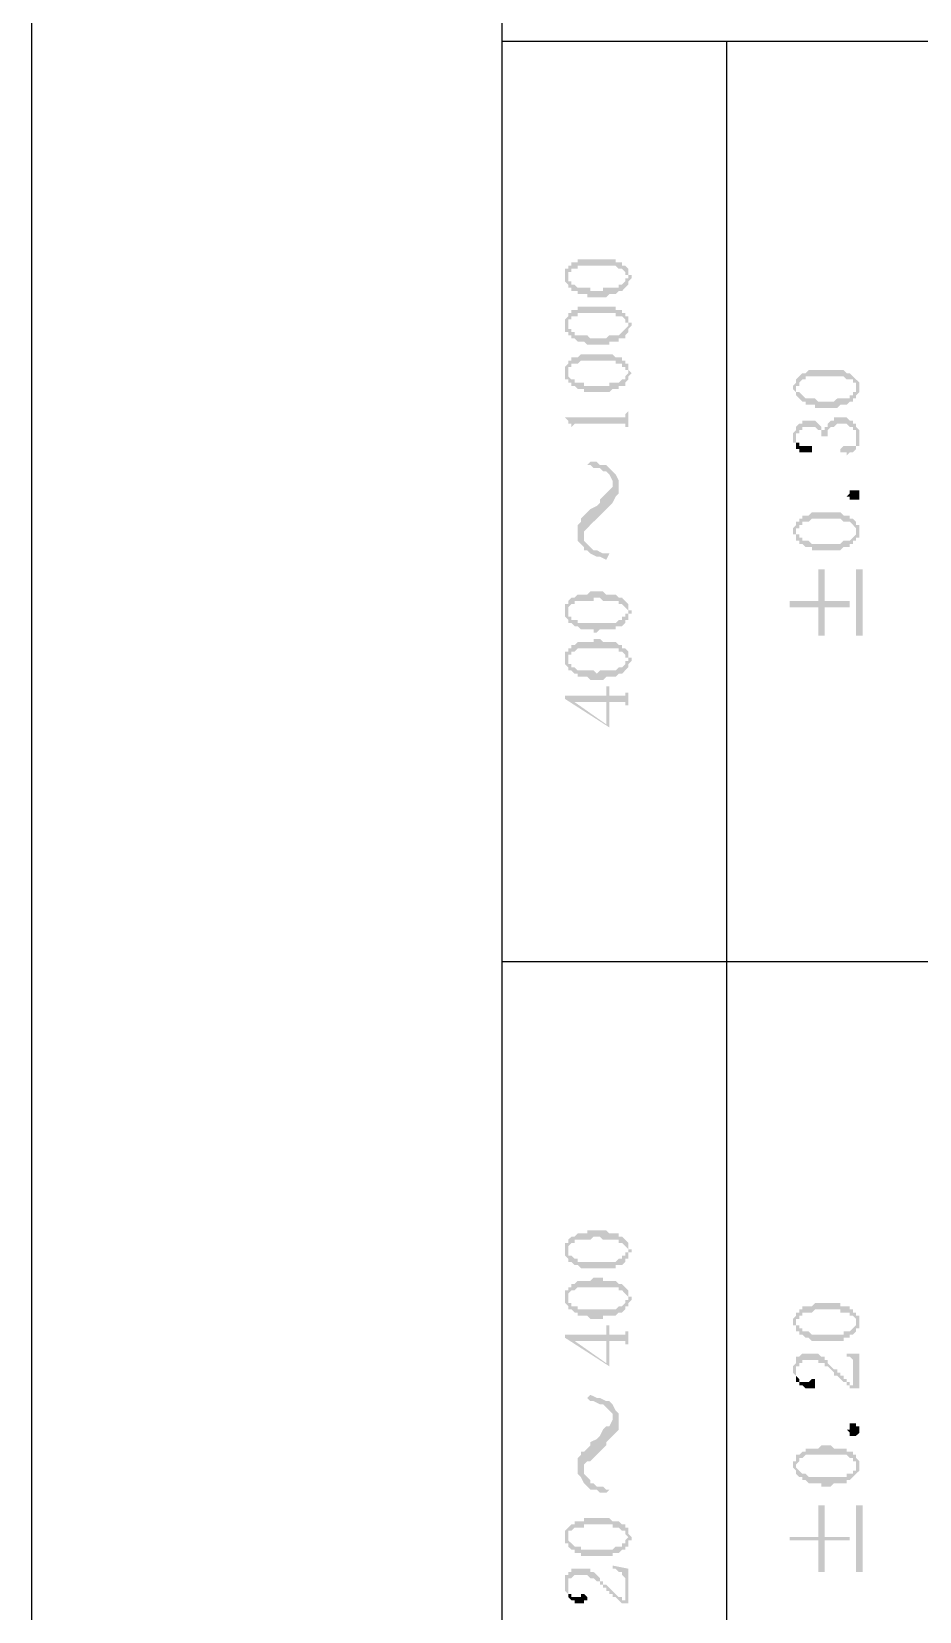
# Model space of a CAD drawing. Header units: millimetres. Extents: x 1336 to 2438, y 1230 to 1601.
# Drawn here: x 2017.55 to 2030.21, y 1399.82 to 1422.37 of the extents above; entities that cross this region are included whole.
import ezdxf

# ---------------------------------------------------------------- set-up
doc = ezdxf.new("R2010")
doc.units = ezdxf.units.MM

msp = doc.modelspace()

# ---------------------------------------------------------------- hatches: boundary and pattern name
at = {"transparency": 33554559}
for points in [[(2025.159, 1418.847), (2025.159, 1418.802), (2025.159, 1418.802), (2025.204, 1418.757), (2025.204, 1418.892), (2025.204, 1418.937), (2025.25, 1418.937), (2025.25, 1418.982), (2025.34, 1418.982), (2025.34, 1419.027), (2025.881, 1419.027), (2025.926, 1418.982), (2025.972, 1418.982), (2026.017, 1418.937), (2026.017, 1418.892), (2026.062, 1418.892), (2026.062, 1418.847), (2026.062, 1418.982), (2026.017, 1419.027), (2025.972, 1419.027), (2025.972, 1419.073), (2025.881, 1419.073), (2025.881, 1419.118), (2025.34, 1419.118), (2025.34, 1419.073), (2025.25, 1419.073), (2025.25, 1419.027), (2025.204, 1419.027), (2025.204, 1418.982), (2025.159, 1418.982), (2025.159, 1418.937), (2025.159, 1418.892)], [(2025.204, 1418.757), (2025.204, 1418.712), (2025.25, 1418.712), (2025.25, 1418.666), (2025.34, 1418.666), (2025.34, 1418.621), (2025.475, 1418.621), (2025.475, 1418.576), (2025.746, 1418.576), (2025.791, 1418.621), (2025.881, 1418.621), (2025.926, 1418.666), (2025.972, 1418.666), (2026.017, 1418.712), (2026.017, 1418.712), (2026.062, 1418.757), (2026.062, 1418.802), (2026.062, 1418.802), (2026.107, 1418.847), (2026.107, 1418.892), (2026.062, 1418.892), (2026.062, 1418.937), (2026.062, 1418.982), (2026.062, 1418.847), (2026.017, 1418.847), (2026.017, 1418.802), (2026.017, 1418.802), (2025.972, 1418.757), (2025.926, 1418.757), (2025.926, 1418.712), (2025.701, 1418.712), (2025.701, 1418.666), (2025.52, 1418.666), (2025.52, 1418.712), (2025.34, 1418.712), (2025.295, 1418.757), (2025.25, 1418.757), (2025.25, 1418.802), (2025.204, 1418.802), (2025.204, 1418.847), (2025.204, 1418.847)], [(2025.159, 1418.17), (2025.159, 1418.08), (2025.204, 1418.08), (2025.204, 1418.17), (2025.204, 1418.215), (2025.204, 1418.26), (2025.25, 1418.26), (2025.25, 1418.305), (2025.34, 1418.305), (2025.34, 1418.35), (2025.881, 1418.35), (2025.881, 1418.305), (2025.972, 1418.305), (2026.017, 1418.26), (2026.017, 1418.215), (2026.062, 1418.215), (2026.062, 1418.17), (2026.062, 1418.305), (2026.017, 1418.305), (2026.017, 1418.35), (2025.972, 1418.35), (2025.972, 1418.396), (2025.881, 1418.396), (2025.881, 1418.441), (2025.34, 1418.441), (2025.34, 1418.396), (2025.25, 1418.396), (2025.25, 1418.35), (2025.204, 1418.35), (2025.204, 1418.305), (2025.204, 1418.305), (2025.159, 1418.26), (2025.159, 1418.215), (2025.159, 1418.215)], [(2025.204, 1418.08), (2025.204, 1418.035), (2025.25, 1418.035), (2025.25, 1417.989), (2025.295, 1417.989), (2025.34, 1417.944), (2025.43, 1417.944), (2025.475, 1417.899), (2025.791, 1417.899), (2025.791, 1417.944), (2025.926, 1417.944), (2025.926, 1417.989), (2026.017, 1417.989), (2026.017, 1418.035), (2026.017, 1418.035), (2026.062, 1418.08), (2026.062, 1418.125), (2026.062, 1418.125), (2026.107, 1418.17), (2026.107, 1418.215), (2026.062, 1418.215), (2026.062, 1418.26), (2026.062, 1418.305), (2026.062, 1418.17), (2026.062, 1418.17), (2026.017, 1418.125), (2026.017, 1418.125), (2025.972, 1418.08), (2025.972, 1418.08), (2025.926, 1418.035), (2025.791, 1418.035), (2025.746, 1417.989), (2025.52, 1417.989), (2025.475, 1418.035), (2025.295, 1418.035), (2025.295, 1418.08), (2025.25, 1418.08), (2025.25, 1418.125), (2025.204, 1418.125), (2025.204, 1418.17), (2025.204, 1418.17)], [(2025.159, 1417.493), (2025.159, 1417.448), (2025.159, 1417.403), (2025.204, 1417.403), (2025.204, 1417.358), (2025.204, 1417.493), (2025.204, 1417.538), (2025.204, 1417.583), (2025.25, 1417.583), (2025.25, 1417.628), (2025.34, 1417.628), (2025.385, 1417.673), (2025.881, 1417.673), (2025.881, 1417.628), (2025.972, 1417.628), (2025.972, 1417.583), (2026.017, 1417.583), (2026.017, 1417.538), (2026.062, 1417.538), (2026.062, 1417.493), (2026.062, 1417.628), (2026.017, 1417.628), (2026.017, 1417.673), (2025.972, 1417.673), (2025.972, 1417.719), (2025.881, 1417.719), (2025.836, 1417.764), (2025.385, 1417.764), (2025.34, 1417.719), (2025.25, 1417.719), (2025.25, 1417.673), (2025.204, 1417.673), (2025.204, 1417.628), (2025.204, 1417.628), (2025.159, 1417.583), (2025.159, 1417.538), (2025.159, 1417.538)], [(2025.204, 1417.358), (2025.25, 1417.358), (2025.25, 1417.312), (2025.295, 1417.312), (2025.34, 1417.267), (2025.43, 1417.267), (2025.43, 1417.222), (2025.791, 1417.222), (2025.836, 1417.267), (2025.926, 1417.267), (2025.926, 1417.312), (2026.017, 1417.312), (2026.017, 1417.358), (2026.017, 1417.358), (2026.062, 1417.403), (2026.062, 1417.448), (2026.062, 1417.448), (2026.107, 1417.493), (2026.107, 1417.493), (2026.062, 1417.538), (2026.062, 1417.583), (2026.062, 1417.628), (2026.062, 1417.493), (2026.062, 1417.493), (2026.017, 1417.448), (2026.017, 1417.403), (2025.972, 1417.403), (2025.926, 1417.358), (2025.791, 1417.358), (2025.791, 1417.312), (2025.43, 1417.312), (2025.43, 1417.358), (2025.295, 1417.358), (2025.295, 1417.403), (2025.25, 1417.403), (2025.204, 1417.448), (2025.204, 1417.493), (2025.204, 1417.493)], [(2028.409, 1417.267), (2028.409, 1417.267), (2028.454, 1417.222), (2028.454, 1417.177), (2028.454, 1417.267), (2028.454, 1417.312), (2028.499, 1417.312), (2028.499, 1417.358), (2028.499, 1417.358), (2028.544, 1417.403), (2028.589, 1417.403), (2028.589, 1417.448), (2029.131, 1417.448), (2029.176, 1417.403), (2029.266, 1417.403), (2029.266, 1417.358), (2029.311, 1417.358), (2029.311, 1417.312), (2029.311, 1417.267), (2029.311, 1417.403), (2029.311, 1417.403), (2029.266, 1417.448), (2029.266, 1417.448), (2029.221, 1417.493), (2029.176, 1417.493), (2029.131, 1417.538), (2028.634, 1417.538), (2028.589, 1417.493), (2028.544, 1417.493), (2028.499, 1417.448), (2028.499, 1417.448), (2028.454, 1417.403), (2028.454, 1417.358), (2028.454, 1417.358), (2028.409, 1417.312), (2028.409, 1417.312)], [(2028.454, 1417.177), (2028.499, 1417.132), (2028.499, 1417.132), (2028.544, 1417.087), (2028.589, 1417.087), (2028.589, 1417.042), (2028.725, 1417.042), (2028.725, 1416.997), (2029.041, 1416.997), (2029.086, 1417.042), (2029.176, 1417.042), (2029.221, 1417.087), (2029.266, 1417.087), (2029.266, 1417.132), (2029.311, 1417.132), (2029.311, 1417.177), (2029.311, 1417.177), (2029.357, 1417.222), (2029.357, 1417.267), (2029.357, 1417.312), (2029.357, 1417.358), (2029.357, 1417.358), (2029.311, 1417.403), (2029.311, 1417.267), (2029.311, 1417.222), (2029.266, 1417.222), (2029.266, 1417.177), (2029.221, 1417.177), (2029.221, 1417.132), (2029.041, 1417.132), (2028.995, 1417.087), (2028.77, 1417.087), (2028.725, 1417.132), (2028.589, 1417.132), (2028.544, 1417.177), (2028.544, 1417.177), (2028.499, 1417.222), (2028.454, 1417.222), (2028.454, 1417.267), (2028.454, 1417.267)], [(2025.159, 1416.861), (2025.159, 1416.861), (2025.204, 1416.816), (2025.204, 1416.771), (2025.25, 1416.771), (2025.25, 1416.726), (2025.25, 1416.635), (2025.25, 1416.726), (2025.295, 1416.771), (2026.017, 1416.771), (2026.017, 1416.726), (2026.062, 1416.726), (2026.062, 1416.635), (2026.062, 1417.042), (2026.062, 1416.951), (2026.062, 1416.951), (2026.017, 1416.906), (2026.017, 1416.861), (2025.972, 1416.861)], [(2028.409, 1416.59), (2028.409, 1416.5), (2028.454, 1416.5), (2028.454, 1416.455), (2028.454, 1416.59), (2028.454, 1416.635), (2028.499, 1416.635), (2028.499, 1416.681), (2028.544, 1416.681), (2028.544, 1416.726), (2028.725, 1416.726), (2028.77, 1416.681), (2028.815, 1416.681), (2028.815, 1416.635), (2028.815, 1416.59), (2028.86, 1416.59), (2028.86, 1416.5), (2028.86, 1416.59), (2028.905, 1416.59), (2028.905, 1416.635), (2028.905, 1416.681), (2028.905, 1416.681), (2028.95, 1416.726), (2028.995, 1416.726), (2029.041, 1416.771), (2029.176, 1416.771), (2029.221, 1416.726), (2029.266, 1416.726), (2029.266, 1416.681), (2029.311, 1416.681), (2029.311, 1416.635), (2029.311, 1416.545), (2029.311, 1416.726), (2029.311, 1416.771), (2029.266, 1416.771), (2029.266, 1416.816), (2029.221, 1416.816), (2029.176, 1416.861), (2028.995, 1416.861), (2028.995, 1416.816), (2028.95, 1416.816), (2028.905, 1416.771), (2028.905, 1416.726), (2028.86, 1416.726), (2028.86, 1416.635), (2028.86, 1416.681), (2028.815, 1416.681), (2028.815, 1416.726), (2028.815, 1416.726), (2028.77, 1416.771), (2028.77, 1416.771), (2028.725, 1416.816), (2028.544, 1416.816), (2028.544, 1416.771), (2028.499, 1416.771), (2028.454, 1416.726), (2028.454, 1416.681), (2028.454, 1416.681), (2028.409, 1416.635), (2028.409, 1416.635)], [(2029.086, 1416.41), (2029.086, 1416.365), (2029.176, 1416.365), (2029.176, 1416.32), (2029.176, 1416.32), (2029.221, 1416.365), (2029.266, 1416.365), (2029.311, 1416.41), (2029.311, 1416.455), (2029.357, 1416.455), (2029.357, 1416.5), (2029.357, 1416.59), (2029.357, 1416.635), (2029.357, 1416.681), (2029.357, 1416.681), (2029.311, 1416.726), (2029.311, 1416.545), (2029.311, 1416.455), (2029.131, 1416.455)], [(2028.454, 1416.455), (2028.454, 1416.41), (2028.499, 1416.41), (2028.499, 1416.365), (2028.68, 1416.365), (2028.68, 1416.41), (2028.68, 1416.455), (2028.499, 1416.455), (2028.499, 1416.5), (2028.454, 1416.5), (2028.454, 1416.545), (2028.454, 1416.545)], [(2025.475, 1416.184), (2025.52, 1416.184), (2025.565, 1416.139), (2025.656, 1416.139), (2025.701, 1416.094), (2025.746, 1416.094), (2025.791, 1416.049), (2025.836, 1415.958), (2025.836, 1415.643), (2025.836, 1415.643), (2025.881, 1415.733), (2025.926, 1415.778), (2025.926, 1415.958), (2025.881, 1416.049), (2025.836, 1416.094), (2025.836, 1416.094), (2025.791, 1416.139), (2025.746, 1416.184), (2025.656, 1416.184), (2025.611, 1416.229), (2025.52, 1416.229)], [(2025.34, 1415.191), (2025.34, 1415.101), (2025.385, 1415.056), (2025.43, 1415.011), (2025.43, 1415.191), (2025.43, 1415.236), (2025.475, 1415.281), (2025.52, 1415.327), (2025.565, 1415.372), (2025.611, 1415.417), (2025.656, 1415.462), (2025.701, 1415.507), (2025.746, 1415.552), (2025.746, 1415.552), (2025.791, 1415.597), (2025.836, 1415.643), (2025.836, 1415.913), (2025.836, 1415.868), (2025.791, 1415.823), (2025.746, 1415.778), (2025.701, 1415.733), (2025.656, 1415.688), (2025.656, 1415.643), (2025.611, 1415.597), (2025.52, 1415.552), (2025.52, 1415.552), (2025.475, 1415.507), (2025.43, 1415.462), (2025.385, 1415.417), (2025.385, 1415.372), (2025.34, 1415.327), (2025.34, 1415.281)], [(2029.357, 1415.733), (2029.357, 1415.688), (2029.221, 1415.688), (2029.221, 1415.733), (2029.176, 1415.733), (2029.221, 1415.778), (2029.221, 1415.823), (2029.357, 1415.823), (2029.357, 1415.778), (2029.357, 1415.733)], [(2028.409, 1415.236), (2028.409, 1415.191), (2028.454, 1415.191), (2028.454, 1415.146), (2028.454, 1415.101), (2028.454, 1415.236), (2028.454, 1415.281), (2028.499, 1415.281), (2028.499, 1415.327), (2028.544, 1415.327), (2028.544, 1415.372), (2028.634, 1415.372), (2028.68, 1415.417), (2029.086, 1415.417), (2029.131, 1415.372), (2029.221, 1415.372), (2029.266, 1415.327), (2029.266, 1415.327), (2029.311, 1415.281), (2029.311, 1415.236), (2029.311, 1415.372), (2029.311, 1415.372), (2029.266, 1415.417), (2029.221, 1415.417), (2029.221, 1415.462), (2029.131, 1415.462), (2029.086, 1415.507), (2028.68, 1415.507), (2028.634, 1415.462), (2028.544, 1415.462), (2028.544, 1415.417), (2028.499, 1415.417), (2028.499, 1415.372), (2028.454, 1415.372), (2028.454, 1415.327), (2028.454, 1415.327), (2028.409, 1415.281), (2028.409, 1415.281)], [(2028.454, 1415.101), (2028.499, 1415.101), (2028.499, 1415.056), (2028.544, 1415.056), (2028.589, 1415.011), (2028.68, 1415.011), (2028.68, 1414.966), (2029.086, 1414.966), (2029.131, 1415.011), (2029.221, 1415.011), (2029.221, 1415.056), (2029.266, 1415.056), (2029.266, 1415.101), (2029.311, 1415.101), (2029.311, 1415.146), (2029.357, 1415.146), (2029.357, 1415.191), (2029.357, 1415.236), (2029.357, 1415.281), (2029.357, 1415.327), (2029.311, 1415.327), (2029.311, 1415.372), (2029.311, 1415.236), (2029.311, 1415.191), (2029.311, 1415.191), (2029.266, 1415.146), (2029.266, 1415.146), (2029.221, 1415.101), (2029.131, 1415.101), (2029.086, 1415.056), (2028.68, 1415.056), (2028.634, 1415.101), (2028.544, 1415.101), (2028.544, 1415.146), (2028.499, 1415.146), (2028.499, 1415.191), (2028.454, 1415.191), (2028.454, 1415.236), (2028.454, 1415.236)], [(2025.43, 1415.011), (2025.43, 1414.966), (2025.475, 1414.966), (2025.52, 1414.92), (2025.611, 1414.875), (2025.656, 1414.875), (2025.746, 1414.83), (2025.791, 1414.92), (2025.701, 1414.92), (2025.611, 1414.966), (2025.565, 1414.966), (2025.52, 1415.011), (2025.52, 1415.011), (2025.475, 1415.056), (2025.43, 1415.101), (2025.43, 1415.191)], [(2028.364, 1414.243), (2028.364, 1414.153), (2028.77, 1414.153), (2028.77, 1413.747), (2028.86, 1413.747), (2028.86, 1414.153), (2029.221, 1414.153), (2029.221, 1414.243), (2028.86, 1414.243), (2028.86, 1414.695), (2028.77, 1414.695), (2028.77, 1414.243)], [(2029.402, 1413.747), (2029.402, 1414.695), (2029.311, 1414.695), (2029.311, 1413.747)], [(2025.159, 1414.108), (2025.159, 1414.063), (2025.159, 1414.018), (2025.159, 1414.018), (2025.204, 1413.973), (2025.204, 1414.108), (2025.204, 1414.153), (2025.204, 1414.153), (2025.25, 1414.198), (2025.295, 1414.198), (2025.295, 1414.243), (2025.565, 1414.243), (2025.565, 1414.289), (2025.656, 1414.289), (2025.701, 1414.243), (2025.926, 1414.243), (2025.926, 1414.198), (2025.972, 1414.198), (2026.017, 1414.153), (2026.017, 1414.153), (2026.062, 1414.108), (2026.062, 1414.198), (2026.017, 1414.243), (2026.017, 1414.243), (2025.972, 1414.289), (2025.926, 1414.289), (2025.881, 1414.334), (2025.746, 1414.334), (2025.701, 1414.379), (2025.52, 1414.379), (2025.475, 1414.334), (2025.34, 1414.334), (2025.295, 1414.289), (2025.25, 1414.289), (2025.204, 1414.243), (2025.204, 1414.198), (2025.159, 1414.198), (2025.159, 1414.153)], [(2025.204, 1413.973), (2025.204, 1413.928), (2025.25, 1413.928), (2025.295, 1413.882), (2025.34, 1413.882), (2025.385, 1413.837), (2025.565, 1413.837), (2025.565, 1413.792), (2025.611, 1413.792), (2025.656, 1413.837), (2025.881, 1413.837), (2025.881, 1413.882), (2025.972, 1413.882), (2026.017, 1413.928), (2026.017, 1413.973), (2026.062, 1413.973), (2026.062, 1414.018), (2026.062, 1414.063), (2026.107, 1414.063), (2026.107, 1414.108), (2026.062, 1414.108), (2026.062, 1414.153), (2026.062, 1414.198), (2026.062, 1414.063), (2026.017, 1414.063), (2026.017, 1414.018), (2025.972, 1414.018), (2025.972, 1413.973), (2025.926, 1413.973), (2025.881, 1413.928), (2025.34, 1413.928), (2025.34, 1413.973), (2025.25, 1413.973), (2025.25, 1414.018), (2025.204, 1414.018), (2025.204, 1414.063), (2025.204, 1414.108)], [(2025.159, 1413.431), (2025.159, 1413.386), (2025.159, 1413.341), (2025.159, 1413.341), (2025.204, 1413.296), (2025.204, 1413.431), (2025.204, 1413.476), (2025.25, 1413.476), (2025.25, 1413.521), (2025.295, 1413.521), (2025.34, 1413.566), (2025.926, 1413.566), (2025.926, 1413.521), (2025.972, 1413.521), (2026.017, 1413.476), (2026.017, 1413.431), (2026.062, 1413.431), (2026.062, 1413.521), (2026.017, 1413.566), (2025.972, 1413.566), (2025.972, 1413.612), (2025.926, 1413.612), (2025.881, 1413.657), (2025.701, 1413.657), (2025.656, 1413.702), (2025.565, 1413.702), (2025.565, 1413.657), (2025.34, 1413.657), (2025.295, 1413.612), (2025.25, 1413.612), (2025.25, 1413.566), (2025.204, 1413.566), (2025.204, 1413.521), (2025.159, 1413.521), (2025.159, 1413.476)], [(2025.204, 1413.296), (2025.204, 1413.251), (2025.25, 1413.251), (2025.295, 1413.205), (2025.34, 1413.205), (2025.34, 1413.16), (2025.475, 1413.16), (2025.52, 1413.115), (2025.701, 1413.115), (2025.746, 1413.16), (2025.881, 1413.16), (2025.926, 1413.205), (2025.972, 1413.205), (2026.017, 1413.251), (2026.017, 1413.251), (2026.062, 1413.296), (2026.062, 1413.341), (2026.062, 1413.341), (2026.107, 1413.386), (2026.107, 1413.431), (2026.062, 1413.431), (2026.062, 1413.476), (2026.062, 1413.521), (2026.062, 1413.386), (2026.017, 1413.386), (2026.017, 1413.341), (2026.017, 1413.341), (2025.972, 1413.296), (2025.926, 1413.296), (2025.881, 1413.251), (2025.656, 1413.251), (2025.611, 1413.205), (2025.611, 1413.205), (2025.565, 1413.251), (2025.34, 1413.251), (2025.295, 1413.296), (2025.25, 1413.296), (2025.25, 1413.341), (2025.204, 1413.341), (2025.204, 1413.386), (2025.204, 1413.431)], [(2025.159, 1412.889), (2025.159, 1412.844), (2025.791, 1412.438), (2025.791, 1412.799), (2026.017, 1412.799), (2026.017, 1412.754), (2026.062, 1412.754), (2026.062, 1412.664), (2026.062, 1413.025), (2026.062, 1412.935), (2026.017, 1412.935), (2026.017, 1412.889), (2025.791, 1412.889), (2025.791, 1413.025), (2025.746, 1413.025), (2025.746, 1412.483), (2025.295, 1412.799), (2025.295, 1412.799)], [(2025.159, 1412.889), (2025.295, 1412.799), (2025.746, 1412.799), (2025.746, 1412.483), (2025.746, 1412.889)], [(2025.159, 1404.991), (2025.159, 1404.946), (2025.159, 1404.901), (2025.159, 1404.901), (2025.204, 1404.856), (2025.204, 1404.991), (2025.204, 1405.036), (2025.204, 1405.036), (2025.25, 1405.082), (2025.295, 1405.082), (2025.295, 1405.127), (2025.52, 1405.127), (2025.565, 1405.172), (2025.656, 1405.172), (2025.701, 1405.127), (2025.926, 1405.127), (2025.926, 1405.082), (2025.972, 1405.082), (2026.017, 1405.036), (2026.017, 1405.036), (2026.062, 1404.991), (2026.062, 1405.082), (2026.017, 1405.127), (2026.017, 1405.127), (2025.972, 1405.172), (2025.926, 1405.172), (2025.926, 1405.217), (2025.791, 1405.217), (2025.746, 1405.262), (2025.475, 1405.262), (2025.475, 1405.217), (2025.34, 1405.217), (2025.295, 1405.172), (2025.25, 1405.172), (2025.204, 1405.127), (2025.204, 1405.082), (2025.159, 1405.082), (2025.159, 1405.036)], [(2025.204, 1404.856), (2025.204, 1404.811), (2025.25, 1404.811), (2025.295, 1404.766), (2025.34, 1404.766), (2025.385, 1404.721), (2025.881, 1404.721), (2025.881, 1404.766), (2025.972, 1404.766), (2026.017, 1404.811), (2026.017, 1404.856), (2026.062, 1404.856), (2026.062, 1404.901), (2026.062, 1404.946), (2026.107, 1404.946), (2026.107, 1404.991), (2026.062, 1404.991), (2026.062, 1405.036), (2026.062, 1405.082), (2026.062, 1404.946), (2026.017, 1404.946), (2026.017, 1404.901), (2025.972, 1404.901), (2025.972, 1404.856), (2025.926, 1404.856), (2025.881, 1404.811), (2025.34, 1404.811), (2025.34, 1404.856), (2025.295, 1404.856), (2025.25, 1404.901), (2025.204, 1404.901), (2025.204, 1404.946), (2025.204, 1404.991)], [(2025.159, 1404.314), (2025.159, 1404.269), (2025.159, 1404.224), (2025.159, 1404.224), (2025.204, 1404.179), (2025.204, 1404.314), (2025.204, 1404.359), (2025.204, 1404.359), (2025.25, 1404.405), (2025.295, 1404.405), (2025.34, 1404.45), (2025.926, 1404.45), (2025.926, 1404.405), (2025.972, 1404.405), (2026.017, 1404.359), (2026.017, 1404.359), (2026.062, 1404.314), (2026.062, 1404.405), (2026.017, 1404.45), (2026.017, 1404.45), (2025.972, 1404.495), (2025.926, 1404.495), (2025.881, 1404.54), (2025.701, 1404.54), (2025.701, 1404.585), (2025.565, 1404.585), (2025.52, 1404.54), (2025.34, 1404.54), (2025.295, 1404.495), (2025.25, 1404.495), (2025.25, 1404.45), (2025.204, 1404.45), (2025.204, 1404.405), (2025.159, 1404.405), (2025.159, 1404.359)], [(2025.204, 1404.179), (2025.204, 1404.134), (2025.25, 1404.134), (2025.295, 1404.089), (2025.34, 1404.089), (2025.34, 1404.044), (2025.475, 1404.044), (2025.52, 1403.998), (2025.701, 1403.998), (2025.701, 1404.044), (2025.881, 1404.044), (2025.926, 1404.089), (2025.972, 1404.089), (2026.017, 1404.134), (2026.017, 1404.179), (2026.062, 1404.179), (2026.062, 1404.224), (2026.062, 1404.224), (2026.107, 1404.269), (2026.107, 1404.314), (2026.062, 1404.314), (2026.062, 1404.359), (2026.062, 1404.405), (2026.062, 1404.269), (2026.017, 1404.269), (2026.017, 1404.224), (2026.017, 1404.224), (2025.972, 1404.179), (2025.926, 1404.179), (2025.881, 1404.134), (2025.34, 1404.134), (2025.34, 1404.179), (2025.25, 1404.179), (2025.25, 1404.224), (2025.204, 1404.224), (2025.204, 1404.269), (2025.204, 1404.314)], [(2028.409, 1403.953), (2028.409, 1403.908), (2028.454, 1403.908), (2028.454, 1403.863), (2028.454, 1403.818), (2028.454, 1403.953), (2028.454, 1403.998), (2028.499, 1403.998), (2028.499, 1404.044), (2028.544, 1404.044), (2028.544, 1404.089), (2028.68, 1404.089), (2028.725, 1404.134), (2029.086, 1404.134), (2029.086, 1404.089), (2029.221, 1404.089), (2029.221, 1404.044), (2029.266, 1404.044), (2029.311, 1403.998), (2029.311, 1403.953), (2029.311, 1404.089), (2029.266, 1404.089), (2029.266, 1404.134), (2029.221, 1404.134), (2029.221, 1404.179), (2029.086, 1404.179), (2029.086, 1404.224), (2028.725, 1404.224), (2028.68, 1404.179), (2028.544, 1404.179), (2028.544, 1404.134), (2028.499, 1404.134), (2028.499, 1404.089), (2028.454, 1404.089), (2028.454, 1404.044), (2028.454, 1404.044), (2028.409, 1403.998)], [(2028.454, 1403.818), (2028.499, 1403.818), (2028.499, 1403.773), (2028.544, 1403.773), (2028.589, 1403.728), (2028.634, 1403.728), (2028.68, 1403.683), (2029.131, 1403.683), (2029.131, 1403.728), (2029.221, 1403.728), (2029.221, 1403.773), (2029.266, 1403.773), (2029.311, 1403.818), (2029.311, 1403.863), (2029.357, 1403.863), (2029.357, 1403.908), (2029.357, 1403.953), (2029.357, 1403.998), (2029.357, 1404.044), (2029.311, 1404.044), (2029.311, 1404.089), (2029.311, 1403.908), (2029.311, 1403.908), (2029.266, 1403.863), (2029.266, 1403.863), (2029.221, 1403.818), (2029.131, 1403.818), (2029.131, 1403.773), (2028.68, 1403.773), (2028.634, 1403.818), (2028.544, 1403.818), (2028.544, 1403.863), (2028.499, 1403.863), (2028.499, 1403.908), (2028.454, 1403.908), (2028.454, 1403.953)], [(2025.159, 1403.773), (2025.159, 1403.728), (2025.791, 1403.321), (2025.791, 1403.683), (2026.017, 1403.683), (2026.017, 1403.637), (2026.062, 1403.637), (2026.062, 1403.547), (2026.062, 1403.908), (2026.062, 1403.818), (2026.017, 1403.818), (2026.017, 1403.773), (2025.791, 1403.773), (2025.791, 1403.908), (2025.746, 1403.908), (2025.746, 1403.367), (2025.295, 1403.683), (2025.295, 1403.683)], [(2025.159, 1403.773), (2025.295, 1403.683), (2025.746, 1403.683), (2025.746, 1403.367), (2025.746, 1403.773)], [(2028.409, 1403.276), (2028.409, 1403.231), (2028.409, 1403.231), (2028.454, 1403.186), (2028.454, 1403.141), (2028.454, 1403.276), (2028.454, 1403.321), (2028.499, 1403.321), (2028.499, 1403.367), (2028.544, 1403.367), (2028.544, 1403.412), (2028.77, 1403.412), (2028.77, 1403.367), (2028.86, 1403.367), (2028.86, 1403.321), (2028.905, 1403.321), (2028.95, 1403.276), (2028.95, 1403.276), (2028.995, 1403.231), (2028.995, 1403.186), (2029.041, 1403.186), (2029.086, 1403.141), (2029.086, 1403.141), (2029.131, 1403.096), (2029.176, 1403.096), (2029.176, 1403.051), (2029.221, 1403.051), (2029.221, 1403.006), (2029.266, 1403.006), (2029.266, 1403.051), (2029.221, 1403.051), (2029.221, 1403.096), (2029.176, 1403.096), (2029.176, 1403.141), (2029.131, 1403.141), (2029.131, 1403.186), (2029.086, 1403.186), (2029.086, 1403.231), (2029.041, 1403.231), (2029.041, 1403.276), (2028.995, 1403.276), (2028.95, 1403.321), (2028.95, 1403.321), (2028.905, 1403.367), (2028.905, 1403.412), (2028.86, 1403.412), (2028.86, 1403.457), (2028.815, 1403.457), (2028.77, 1403.502), (2028.544, 1403.502), (2028.499, 1403.457), (2028.454, 1403.457), (2028.454, 1403.412), (2028.454, 1403.367), (2028.454, 1403.367), (2028.409, 1403.321)], [(2029.131, 1403.502), (2029.176, 1403.502), (2029.176, 1403.457), (2029.221, 1403.457), (2029.266, 1403.412), (2029.266, 1403.006), (2029.357, 1403.006), (2029.357, 1403.502)], [(2028.454, 1403.141), (2028.454, 1403.096), (2028.499, 1403.096), (2028.499, 1403.051), (2028.544, 1403.051), (2028.589, 1403.006), (2028.725, 1403.006), (2028.725, 1403.096), (2028.725, 1403.141), (2028.68, 1403.141), (2028.634, 1403.096), (2028.499, 1403.096), (2028.499, 1403.141), (2028.499, 1403.141), (2028.454, 1403.186), (2028.454, 1403.231), (2028.454, 1403.231)], [(2025.475, 1402.87), (2025.52, 1402.825), (2025.565, 1402.825), (2025.656, 1402.78), (2025.701, 1402.78), (2025.746, 1402.735), (2025.746, 1402.735), (2025.791, 1402.69), (2025.836, 1402.644), (2025.836, 1402.329), (2025.836, 1402.329), (2025.881, 1402.374), (2025.926, 1402.419), (2025.926, 1402.644), (2025.881, 1402.69), (2025.836, 1402.78), (2025.836, 1402.78), (2025.791, 1402.825), (2025.746, 1402.825), (2025.656, 1402.87), (2025.611, 1402.87), (2025.52, 1402.915)], [(2025.34, 1401.877), (2025.34, 1401.787), (2025.385, 1401.742), (2025.43, 1401.652), (2025.43, 1401.832), (2025.43, 1401.922), (2025.475, 1401.967), (2025.52, 1401.967), (2025.565, 1402.013), (2025.611, 1402.058), (2025.656, 1402.103), (2025.701, 1402.148), (2025.746, 1402.193), (2025.746, 1402.238), (2025.791, 1402.283), (2025.836, 1402.329), (2025.836, 1402.599), (2025.836, 1402.554), (2025.791, 1402.464), (2025.746, 1402.464), (2025.701, 1402.419), (2025.656, 1402.329), (2025.656, 1402.329), (2025.611, 1402.283), (2025.52, 1402.238), (2025.52, 1402.193), (2025.475, 1402.148), (2025.43, 1402.103), (2025.385, 1402.103), (2025.385, 1402.058), (2025.34, 1402.013), (2025.34, 1401.922)], [(2029.357, 1402.419), (2029.357, 1402.374), (2029.357, 1402.374), (2029.311, 1402.329), (2029.221, 1402.329), (2029.221, 1402.374), (2029.221, 1402.374), (2029.176, 1402.419), (2029.221, 1402.419), (2029.221, 1402.464), (2029.221, 1402.509), (2029.311, 1402.509), (2029.311, 1402.464), (2029.357, 1402.464), (2029.357, 1402.419)], [(2028.409, 1401.922), (2028.409, 1401.877), (2028.409, 1401.877), (2028.454, 1401.832), (2028.454, 1401.787), (2028.454, 1401.922), (2028.454, 1401.922), (2028.499, 1401.967), (2028.499, 1402.013), (2028.544, 1402.013), (2028.589, 1402.058), (2029.176, 1402.058), (2029.221, 1402.013), (2029.266, 1402.013), (2029.266, 1401.967), (2029.311, 1401.967), (2029.311, 1401.922), (2029.311, 1402.058), (2029.266, 1402.058), (2029.266, 1402.103), (2029.176, 1402.103), (2029.176, 1402.148), (2028.995, 1402.148), (2028.95, 1402.193), (2028.815, 1402.193), (2028.77, 1402.148), (2028.589, 1402.148), (2028.589, 1402.103), (2028.544, 1402.103), (2028.499, 1402.058), (2028.454, 1402.058), (2028.454, 1402.013), (2028.454, 1401.967), (2028.409, 1401.967)], [(2028.454, 1401.787), (2028.499, 1401.742), (2028.544, 1401.742), (2028.544, 1401.697), (2028.589, 1401.697), (2028.634, 1401.652), (2028.815, 1401.652), (2028.815, 1401.606), (2028.95, 1401.606), (2028.995, 1401.652), (2029.176, 1401.652), (2029.176, 1401.697), (2029.221, 1401.697), (2029.266, 1401.742), (2029.266, 1401.742), (2029.311, 1401.787), (2029.311, 1401.787), (2029.357, 1401.832), (2029.357, 1401.922), (2029.357, 1401.967), (2029.357, 1401.967), (2029.311, 1402.013), (2029.311, 1401.877), (2029.311, 1401.832), (2029.266, 1401.832), (2029.266, 1401.787), (2029.176, 1401.787), (2029.176, 1401.742), (2028.634, 1401.742), (2028.589, 1401.787), (2028.544, 1401.787), (2028.499, 1401.832), (2028.499, 1401.832), (2028.454, 1401.877), (2028.454, 1401.922)], [(2025.43, 1401.652), (2025.43, 1401.652), (2025.475, 1401.606), (2025.52, 1401.561), (2025.611, 1401.561), (2025.656, 1401.516), (2025.746, 1401.516), (2025.791, 1401.561), (2025.746, 1401.561), (2025.701, 1401.606), (2025.611, 1401.606), (2025.565, 1401.652), (2025.52, 1401.652), (2025.52, 1401.697), (2025.475, 1401.742), (2025.43, 1401.787), (2025.43, 1401.832)], [(2028.364, 1400.884), (2028.364, 1400.839), (2028.77, 1400.839), (2028.77, 1400.388), (2028.86, 1400.388), (2028.86, 1400.839), (2029.221, 1400.839), (2029.221, 1400.884), (2028.86, 1400.884), (2028.86, 1401.336), (2028.77, 1401.336), (2028.77, 1400.884)], [(2029.402, 1400.388), (2029.402, 1401.336), (2029.311, 1401.336), (2029.311, 1400.388)], [(2025.159, 1400.884), (2025.159, 1400.839), (2025.159, 1400.794), (2025.204, 1400.794), (2025.204, 1400.749), (2025.204, 1400.884), (2025.204, 1400.929), (2025.204, 1400.975), (2025.25, 1400.975), (2025.295, 1401.02), (2025.43, 1401.02), (2025.43, 1401.065), (2025.836, 1401.065), (2025.836, 1401.02), (2025.926, 1401.02), (2025.972, 1400.975), (2026.017, 1400.975), (2026.017, 1400.929), (2026.017, 1400.929), (2026.062, 1400.884), (2026.062, 1401.02), (2026.017, 1401.02), (2026.017, 1401.065), (2025.972, 1401.065), (2025.926, 1401.11), (2025.836, 1401.11), (2025.791, 1401.155), (2025.43, 1401.155), (2025.43, 1401.11), (2025.295, 1401.11), (2025.295, 1401.065), (2025.25, 1401.065), (2025.204, 1401.02), (2025.204, 1401.02), (2025.159, 1400.975), (2025.159, 1400.929), (2025.159, 1400.929)], [(2025.204, 1400.749), (2025.204, 1400.749), (2025.25, 1400.704), (2025.295, 1400.704), (2025.295, 1400.659), (2025.385, 1400.659), (2025.385, 1400.614), (2025.836, 1400.614), (2025.836, 1400.659), (2025.926, 1400.659), (2025.972, 1400.704), (2026.017, 1400.704), (2026.017, 1400.749), (2026.062, 1400.749), (2026.062, 1400.794), (2026.062, 1400.839), (2026.107, 1400.839), (2026.107, 1400.884), (2026.107, 1400.884), (2026.062, 1400.929), (2026.062, 1400.975), (2026.062, 1401.02), (2026.062, 1400.884), (2026.062, 1400.884), (2026.017, 1400.839), (2026.017, 1400.794), (2025.972, 1400.794), (2025.972, 1400.749), (2025.881, 1400.749), (2025.836, 1400.704), (2025.385, 1400.704), (2025.385, 1400.749), (2025.295, 1400.749), (2025.25, 1400.794), (2025.25, 1400.794), (2025.204, 1400.839), (2025.204, 1400.884)], [(2025.159, 1400.207), (2025.159, 1400.162), (2025.159, 1400.117), (2025.159, 1400.117), (2025.204, 1400.072), (2025.204, 1400.207), (2025.204, 1400.252), (2025.204, 1400.298), (2025.25, 1400.298), (2025.295, 1400.343), (2025.475, 1400.343), (2025.52, 1400.298), (2025.565, 1400.298), (2025.611, 1400.252), (2025.656, 1400.252), (2025.656, 1400.207), (2025.701, 1400.207), (2025.701, 1400.162), (2025.746, 1400.162), (2025.746, 1400.117), (2025.791, 1400.117), (2025.791, 1400.072), (2025.836, 1400.072), (2025.836, 1400.027), (2025.881, 1400.027), (2025.926, 1399.982), (2025.926, 1399.982), (2025.972, 1399.937), (2026.017, 1399.937), (2026.017, 1399.982), (2025.972, 1399.982), (2025.972, 1400.027), (2025.926, 1400.027), (2025.881, 1400.072), (2025.881, 1400.072), (2025.836, 1400.117), (2025.836, 1400.117), (2025.791, 1400.162), (2025.791, 1400.162), (2025.746, 1400.207), (2025.701, 1400.207), (2025.701, 1400.252), (2025.656, 1400.252), (2025.656, 1400.298), (2025.611, 1400.343), (2025.611, 1400.343), (2025.565, 1400.388), (2025.52, 1400.388), (2025.52, 1400.433), (2025.25, 1400.433), (2025.25, 1400.388), (2025.204, 1400.388), (2025.204, 1400.343), (2025.159, 1400.343), (2025.159, 1400.298)], [(2025.836, 1400.478), (2025.836, 1400.433), (2025.881, 1400.433), (2025.926, 1400.388), (2025.972, 1400.388), (2025.972, 1400.343), (2025.972, 1400.343), (2026.017, 1400.298), (2026.017, 1399.937), (2026.062, 1399.937), (2026.062, 1400.433)], [(2025.204, 1400.072), (2025.204, 1400.027), (2025.204, 1400.027), (2025.25, 1399.982), (2025.295, 1399.982), (2025.295, 1399.937), (2025.43, 1399.937), (2025.43, 1399.982), (2025.475, 1399.982), (2025.475, 1400.027), (2025.475, 1400.027), (2025.43, 1400.072), (2025.385, 1400.072), (2025.385, 1400.027), (2025.25, 1400.027), (2025.25, 1400.072), (2025.204, 1400.072), (2025.204, 1400.117), (2025.204, 1400.162), (2025.204, 1400.162)]]:
    msp.add_hatch(color=256, dxfattribs=at).paths.add_polyline_path(points)

# ---------------------------------------------------------------- linework, layer by layer
msp.add_line((2024.257, 1594.624), (2024.257, 1307.884))
msp.add_lwpolyline([(2437.55, 1303.624), (2437.55, 1600.624), (2017.55, 1600.624), (2017.55, 1303.624)], close=True)
for points in [[(2024.257, 1422.232), (2037.074, 1422.232)], [(2027.461, 1422.232), (2027.461, 1329.214)], [(2024.257, 1409.098), (2037.074, 1409.098)]]:
    msp.add_lwpolyline(points)

doc.saveas('drawing.dxf')
